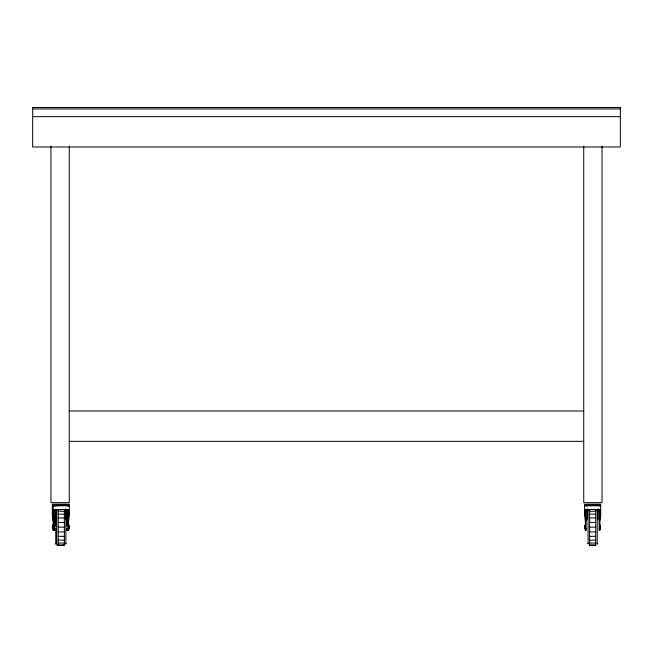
<?xml version="1.0" encoding="UTF-8"?>
<svg xmlns="http://www.w3.org/2000/svg" width="653" height="653" viewBox="0 0 653 653"><rect width="100%" height="100%" fill="white"/><g stroke="black" fill="none" stroke-linecap="round" stroke-linejoin="round"><path stroke-width="0.98" d="M55.758 543.394L55.758 543.973L55.758 528.628M55.758 510.899L55.758 510.32L55.758 526.359M56.721 543.394L56.721 543.973L56.721 510.32L56.721 510.899M57.293 545.5L57.293 544.871L57.293 545.5L64.369 545.5L64.369 544.871L58.248 544.88L58.248 545.5L58.248 509.422L66.99 509.569M65.896 543.394L65.896 543.973L65.896 510.32L65.896 510.899M588.067 543.394L588.059 543.973L588.059 510.32L588.059 510.899M589.594 545.5L589.594 544.871L595.707 544.88L595.707 545.5L589.594 545.5L589.594 509.422M597.242 543.973L597.242 543.394M597.242 510.899L597.242 510.32M53.081 520.433L52.322 515.519L52.591 512.401L53.375 509.569L54.06 509.569M54.044 520.433L53.277 515.519L53.554 512.401L54.33 509.569L55.023 509.569L54.052 515.029L54.811 520.433M68.247 517.086L67.618 526.057M68.573 505.74L69.34 505.74L69.34 515.519L68.573 520.433M585.39 520.433L584.623 515.519L584.892 512.401L585.676 509.569L586.361 509.569L585.39 515.029L586.149 520.433M599.919 505.74L600.678 505.74L600.678 515.519L599.919 520.433M66.851 520.433L67.61 515.029L66.639 509.569L67.324 509.569L68.247 513.96M67.814 520.433L68.565 515.029L67.594 509.569L68.287 509.569L69.34 515.519M599.152 520.433L599.911 515.029L598.94 509.569L599.625 509.569L600.678 515.519M53.824 510.442L53.089 515.029L53.848 520.433M53.913 504.973L54.583 504.981M54.876 504.973L59.586 504.981M67.749 504.981L64.639 504.981M52.322 515.519L52.322 505.74L53.081 505.74M53.277 515.519L53.277 505.74L54.044 505.74M54.876 505.74L55.538 505.74M69.34 505.74L66.018 505.749M599.087 504.981L594.377 504.981M584.623 515.519L584.623 505.74L585.39 505.74M599.087 505.74L598.426 505.74M600.678 505.74L595.985 505.749M68.263 509.569L65.48 509.569M599.601 509.569L596.279 509.569M32.65 108.945L620.35 108.945M32.65 116.65L620.35 116.65M69.259 410.998L583.741 410.998M69.259 441.346L583.741 441.346M52.322 504.206L69.34 504.206M584.623 504.206L600.678 504.206M589.316 504.981L585.986 504.973M52.322 504.973L69.34 504.973M584.623 504.973L600.678 504.973M63.031 505.749L68.377 505.74L67.618 505.74M586.974 505.749L590.924 505.749M57.293 505.749L63.39 505.749M590.573 505.749L596.662 505.749M55.636 505.749L57.978 505.749M586.974 509.569L595.707 509.422L595.707 545.5M57.293 509.569L63.39 509.569M590.573 509.569L596.662 509.569M54.672 509.569L57.684 509.569M56.95 509.993L55.007 509.993L55.007 519.07M596.05 509.993L598.001 509.993M599.152 510.262L599.919 510.254M58.248 511.258L64.369 511.258M589.594 511.258L595.707 511.258M58.248 514.18L64.369 514.18M589.594 514.18L595.707 514.18M58.248 517.976L64.369 517.976M589.594 517.976L595.707 517.976M58.248 522.408L64.369 522.408M589.594 522.408L595.707 522.408M53.081 525.314L52.754 525.314A5.869 5.493 0 0 0 52.754 528.946L54.811 528.873M54.044 525.314L53.717 525.314A5.869 5.493 0 0 0 53.717 528.946M68.573 525.314L68.908 525.314A5.869 5.493 0 0 1 68.908 528.946L67.814 528.873M585.39 525.314L585.055 525.314A5.869 5.493 0 0 0 585.055 528.946L586.149 528.873M599.919 525.314L600.246 525.314A5.869 5.493 0 0 1 600.246 528.946L599.152 528.873M585.39 526.457L585.055 526.457A5.959 2.057 0 0 0 585.055 527.804L585.39 527.804M58.248 527.159L64.369 527.159M589.594 527.159L595.707 527.159M53.081 527.804L52.754 527.804A5.959 2.057 0 0 1 52.575 526.677M54.044 527.804L53.717 527.804A5.959 2.057 0 0 1 53.717 526.457M68.573 527.804L68.908 527.804A5.959 2.057 0 0 0 68.908 526.457M599.919 527.804L600.246 527.804A5.959 2.057 0 0 0 600.434 526.677M66.851 528.873L67.618 528.873L67.618 530.587M58.248 531.909L64.369 531.909M589.594 531.909L595.707 531.909M58.248 536.333L64.369 536.333M589.594 536.333L595.707 536.333M58.248 540.129L64.369 540.129M589.594 540.129L595.707 540.129M58.248 543.051L64.369 543.051M589.594 543.051L595.707 543.051M586.884 505.74L585.986 505.74M587.937 505.749L584.623 505.74M56.599 505.749L52.322 505.74M54.583 505.74L53.277 505.74M585.676 509.569L587.52 509.569M54.354 509.569L56.174 509.569M602.042 146.19L602.042 502.663L583.741 502.663L583.741 146.19M600.246 525.2L600.246 529.061M599.919 518.262L599.919 530.587M599.152 509.462L599.152 530.587M598.001 508.785L598.001 519.07M597.242 510.32L597.242 543.973M587.308 508.785L587.308 519.07M586.149 509.462L586.149 530.587M585.39 516.482L585.39 530.587M585.055 525.2L585.055 529.061M69.259 146.19L69.259 502.663L50.958 502.663L50.958 146.19M68.908 525.2L68.908 529.061M68.573 518.441L68.573 530.587M67.814 509.462L67.814 530.587M66.851 510.262L66.851 526.253M66.851 528.497L66.851 530.587M65.692 508.785L65.692 519.07M64.369 509.422L64.369 545.5M54.811 509.462L54.811 530.587M54.044 519.413L54.044 530.587M53.848 519.257L53.848 530.587M53.717 525.2L53.717 529.061M53.081 518.262L53.081 530.587M52.754 525.2L52.754 529.061M63.406 544.871L63.406 545.5L63.406 544.88M620.35 107.5L32.65 107.5L32.65 146.998L620.35 146.998L620.35 107.5"/></g></svg>
